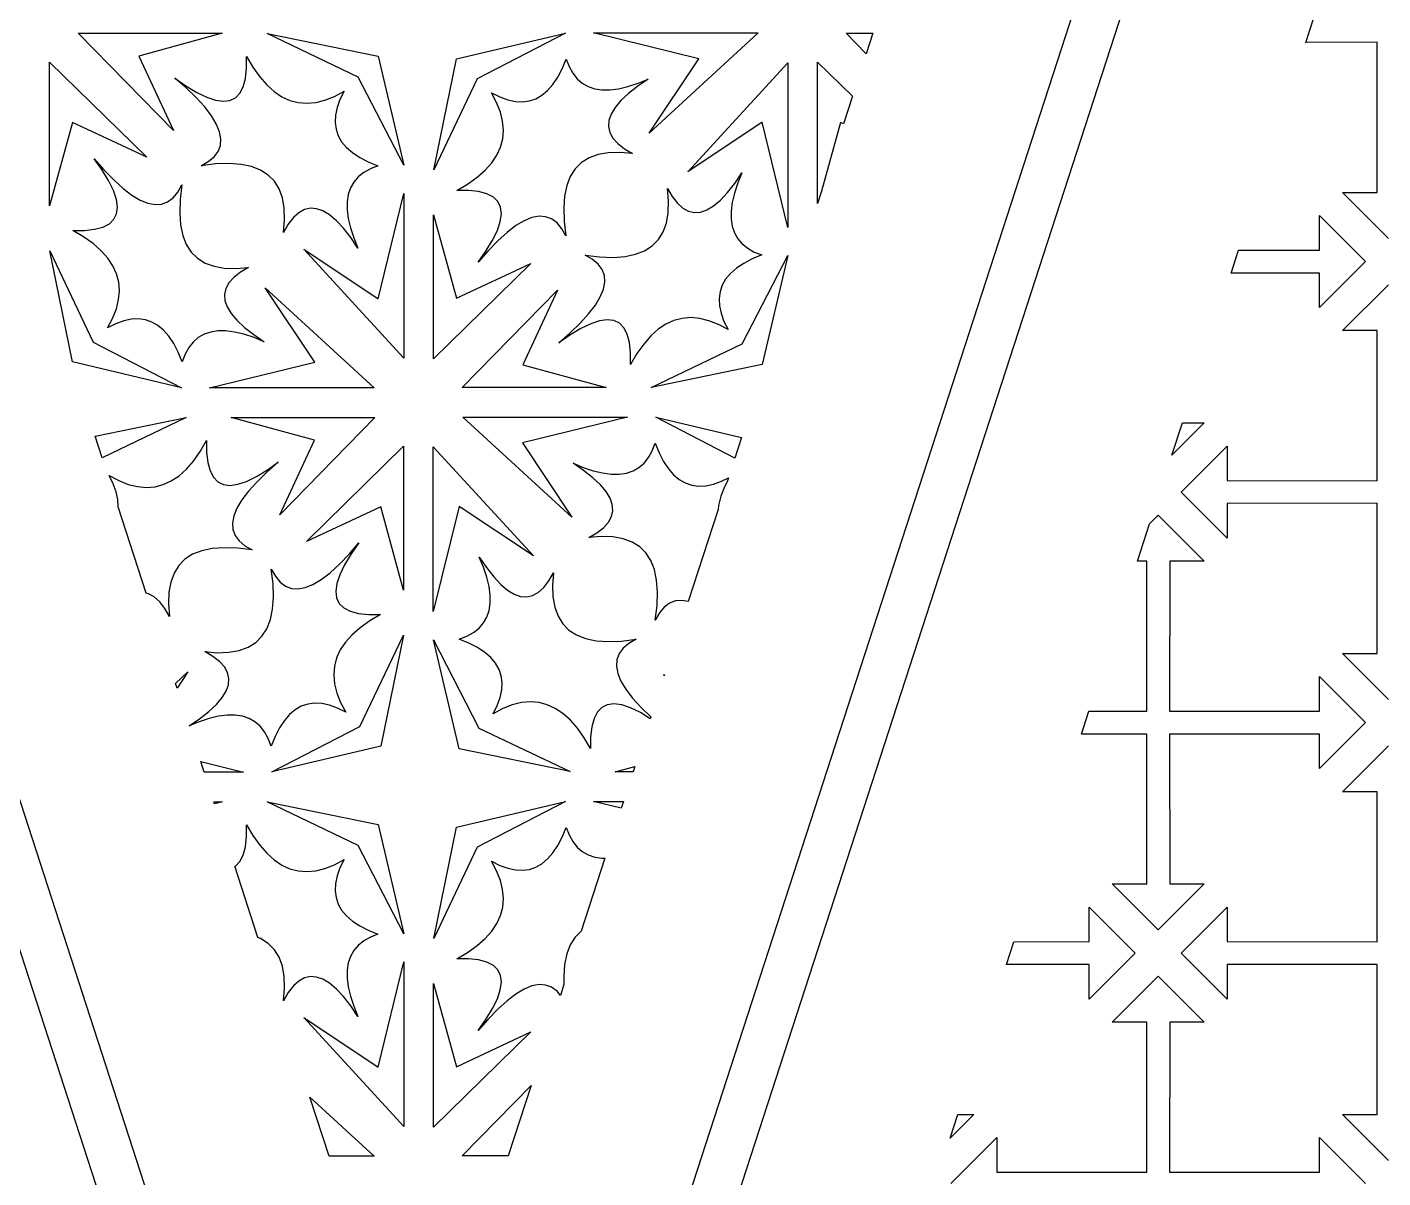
# Model space of a CAD drawing. Header units: metres. Extents: x 20 to 1108, y 20 to 485.
# Drawn here: x 694.7 to 783, y 309.2 to 384.1 of the extents above; entities that cross this region are included whole.
import ezdxf

# ---------------------------------------------------------------- set-up
doc = ezdxf.new("R2010")
doc.units = ezdxf.units.M

msp = doc.modelspace()

# ---------------------------------------------------------------- linework, layer by layer
for p, q in [((717.081, 253.826), (642.081, 484.652)), ((645.235, 484.652), (720.235, 253.826)), ((720.235, 253.826), (795.235, 484.652)), ((798.389, 484.652), (723.389, 253.826)), ((778.007, 383.086), (778.487, 384.566)), ((698.078, 383.679), (707.438, 383.679)), ((704.278, 377.35), (698.078, 383.679)), ((707.438, 383.679), (702.017, 382.194)), ((716.306, 380.832), (710.37, 383.671)), ((710.37, 383.671), (717.596, 382.188)), ((722.7, 382.015), (729.798, 383.692)), ((729.798, 383.692), (724.055, 380.725)), ((738.476, 382.022), (731.631, 383.7)), ((731.631, 383.7), (742.349, 383.7)), ((742.349, 383.7), (735.25, 377.182)), ((748.078, 383.679), (749.809, 383.679)), ((749.378, 382.352), (748.078, 383.679)), ((749.809, 383.679), (749.378, 382.352)), ((782.642, 383.092), (778.007, 383.086)), ((782.642, 373.323), (782.642, 383.092)), ((696.21, 381.81), (702.538, 375.61)), ((696.21, 372.449), (696.21, 381.81)), ((702.017, 382.194), (704.278, 377.35)), ((708.961, 380.745), (709.036, 381.407)), ((709.036, 381.407), (709.039, 382.172)), ((709.039, 382.172), (709.45, 381.469)), ((709.45, 381.469), (709.892, 380.846)), ((717.596, 382.188), (719.274, 375.089)), ((721.217, 374.786), (722.7, 382.015)), ((729.29, 380.818), (729.578, 381.376)), ((729.578, 381.376), (729.836, 382.004)), ((729.836, 382.004), (730.027, 381.512)), ((730.027, 381.512), (730.269, 381.078)), ((735.25, 377.182), (738.476, 382.022)), ((737.764, 374.667), (744.283, 381.767)), ((744.283, 381.767), (744.283, 371.047)), ((746.21, 381.81), (748.479, 379.585)), ((746.21, 372.6), (746.21, 381.81)), ((705.085, 380.147), (704.371, 380.77)), ((704.371, 380.77), (705.079, 380.269)), ((708.815, 380.206), (708.961, 380.745)), ((709.892, 380.846), (710.352, 380.319)), ((719.274, 375.089), (716.306, 380.832)), ((724.055, 380.725), (721.217, 374.786)), ((728.975, 380.345), (729.29, 380.818)), ((730.269, 381.078), (730.557, 380.717)), ((730.557, 380.717), (730.892, 380.429)), ((735.181, 380.698), (734.499, 380.235)), ((734.522, 380.428), (735.181, 380.698)), ((705.079, 380.269), (705.795, 379.833)), ((705.755, 379.498), (705.085, 380.147)), ((705.795, 379.833), (706.439, 379.522)), ((708.308, 379.489), (708.597, 379.786)), ((708.597, 379.786), (708.815, 380.206)), ((710.352, 380.319), (710.834, 379.888)), ((710.834, 379.888), (711.335, 379.553)), ((714.136, 379.329), (714.757, 379.573)), ((714.757, 379.573), (715.383, 379.907)), ((715.383, 379.907), (715.117, 379.372)), ((725.314, 379.174), (724.98, 379.801)), ((724.98, 379.801), (725.514, 379.534)), ((727.875, 379.417), (728.268, 379.644)), ((728.268, 379.644), (728.635, 379.952)), ((728.635, 379.952), (728.975, 380.345)), ((730.892, 380.429), (731.273, 380.21)), ((731.273, 380.21), (731.701, 380.067)), ((731.701, 380.067), (732.173, 379.993)), ((732.173, 379.993), (732.691, 379.993)), ((732.691, 379.993), (733.257, 380.066)), ((733.257, 380.066), (733.866, 380.21)), ((733.892, 379.76), (733.402, 379.301)), ((733.866, 380.21), (734.522, 380.428)), ((734.499, 380.235), (733.892, 379.76)), ((748.479, 379.585), (747.892, 377.778)), ((706.307, 378.889), (705.755, 379.498)), ((706.745, 378.314), (706.307, 378.889)), ((706.439, 379.522), (707.012, 379.33)), ((707.012, 379.33), (707.516, 379.261)), ((707.516, 379.261), (707.948, 379.315)), ((707.948, 379.315), (708.308, 379.489)), ((711.335, 379.553), (711.856, 379.315)), ((711.856, 379.315), (712.396, 379.174)), ((712.396, 379.174), (712.957, 379.128)), ((712.957, 379.128), (713.537, 379.181)), ((713.537, 379.181), (714.136, 379.329)), ((714.928, 378.849), (714.82, 378.351)), ((715.117, 379.372), (714.928, 378.849)), ((725.558, 378.555), (725.314, 379.174)), ((725.514, 379.534), (726.04, 379.346)), ((726.04, 379.346), (726.537, 379.237)), ((726.537, 379.237), (727.009, 379.216)), ((727.009, 379.216), (727.456, 379.276)), ((727.456, 379.276), (727.875, 379.417)), ((733.026, 378.856), (732.766, 378.427)), ((733.402, 379.301), (733.026, 378.856)), ((697.693, 377.87), (696.21, 372.449)), ((702.538, 375.61), (697.693, 377.87)), ((707.065, 377.777), (706.745, 378.314)), ((714.82, 378.351), (714.798, 377.879)), ((714.798, 377.879), (714.858, 377.433)), ((725.707, 377.954), (725.558, 378.555)), ((725.759, 377.374), (725.707, 377.954)), ((732.622, 378.012), (732.593, 377.612)), ((732.766, 378.427), (732.622, 378.012)), ((742.603, 377.894), (737.764, 374.667)), ((744.283, 371.047), (742.603, 377.894)), ((747.693, 377.87), (746.47, 373.403)), ((747.892, 377.778), (747.693, 377.87)), ((707.269, 377.277), (707.065, 377.777)), ((707.358, 376.812), (707.269, 377.277)), ((714.858, 377.433), (715, 377.014)), ((715, 377.014), (715.226, 376.619)), ((725.714, 376.814), (725.759, 377.374)), ((732.593, 377.612), (732.679, 377.229)), ((732.679, 377.229), (732.883, 376.86)), ((707.184, 375.994), (707.329, 376.386)), ((707.329, 376.386), (707.358, 376.812)), ((715.226, 376.619), (715.535, 376.252)), ((715.535, 376.252), (715.926, 375.912)), ((725.336, 375.752), (725.573, 376.274)), ((725.573, 376.274), (725.714, 376.814)), ((732.883, 376.86), (733.201, 376.506)), ((733.201, 376.506), (733.634, 376.17)), ((733.634, 376.17), (734.162, 375.861)), ((699.62, 374.808), (699.119, 375.516)), ((699.119, 375.516), (699.74, 374.804)), ((706.073, 375.061), (706.545, 375.326)), ((707.017, 375.177), (706.073, 375.061)), ((706.545, 375.326), (706.923, 375.642)), ((706.923, 375.642), (707.184, 375.994)), ((707.893, 375.206), (707.017, 375.177)), ((708.674, 375.151), (707.893, 375.206)), ((709.359, 375.005), (708.674, 375.151)), ((715.926, 375.912), (716.4, 375.598)), ((716.4, 375.598), (716.959, 375.31)), ((716.959, 375.31), (717.587, 375.052)), ((724.569, 374.77), (725.001, 375.25)), ((725.001, 375.25), (725.336, 375.752)), ((730.84, 375.269), (730.432, 374.865)), ((731.334, 375.575), (730.84, 375.269)), ((731.915, 375.787), (731.334, 375.575)), ((732.586, 375.906), (731.915, 375.787)), ((733.342, 375.93), (732.586, 375.906)), ((734.162, 375.861), (733.342, 375.93)), ((700.053, 374.093), (699.62, 374.808)), ((699.74, 374.804), (700.388, 374.134)), ((709.951, 374.775), (709.359, 375.005)), ((710.448, 374.455), (709.951, 374.775)), ((710.851, 374.049), (710.448, 374.455)), ((716.3, 374.329), (716.01, 373.994)), ((716.662, 374.618), (716.3, 374.329)), ((717.094, 374.861), (716.662, 374.618)), ((717.587, 375.052), (717.094, 374.861)), ((723.419, 373.867), (724.042, 374.31)), ((724.042, 374.31), (724.569, 374.77)), ((730.113, 374.368), (729.882, 373.777)), ((730.432, 374.865), (730.113, 374.368)), ((740.817, 373.916), (741.281, 374.6)), ((741.281, 374.6), (741.01, 373.94)), ((700.366, 373.447), (700.053, 374.093)), ((700.556, 372.874), (700.366, 373.447)), ((700.388, 374.134), (700.999, 373.579)), ((700.999, 373.579), (701.573, 373.144)), ((704.561, 373.343), (704.828, 373.814)), ((704.828, 373.814), (704.712, 372.871)), ((711.158, 373.555), (710.851, 374.049)), ((711.371, 372.973), (711.158, 373.555)), ((715.794, 373.614), (715.649, 373.188)), ((716.01, 373.994), (715.794, 373.614)), ((722.716, 373.456), (723.419, 373.867)), ((723.48, 373.453), (722.716, 373.456)), ((724.142, 373.377), (723.48, 373.453)), ((724.681, 373.233), (724.142, 373.377)), ((729.882, 373.777), (729.737, 373.091)), ((736.511, 372.759), (736.443, 373.578)), ((736.443, 373.578), (736.752, 373.052)), ((740.343, 373.31), (740.817, 373.916)), ((741.01, 373.94), (740.794, 373.283)), ((746.47, 373.403), (746.21, 372.6)), ((700.627, 372.371), (700.556, 372.874)), ((701.573, 373.144), (702.111, 372.822)), ((702.111, 372.822), (702.611, 372.617)), ((702.611, 372.617), (703.076, 372.529)), ((703.076, 372.529), (703.503, 372.559)), ((703.503, 372.559), (703.893, 372.703)), ((703.893, 372.703), (704.246, 372.966)), ((704.246, 372.966), (704.561, 373.343)), ((704.712, 372.871), (704.681, 371.995)), ((711.489, 372.303), (711.371, 372.973)), ((715.577, 372.714), (715.576, 372.196)), ((715.649, 373.188), (715.577, 372.714)), ((717.603, 366.411), (719.283, 373.258)), ((719.283, 373.258), (719.283, 362.538)), ((725.101, 373.015), (724.681, 373.233)), ((725.398, 372.727), (725.101, 373.015)), ((725.573, 372.365), (725.398, 372.727)), ((729.737, 373.091), (729.681, 372.311)), ((736.488, 372.002), (736.511, 372.759)), ((736.752, 373.052), (737.09, 372.617)), ((737.09, 372.617), (737.442, 372.3)), ((739.438, 372.444), (739.883, 372.819)), ((739.883, 372.819), (740.343, 373.31)), ((740.649, 372.675), (740.576, 372.11)), ((740.794, 373.283), (740.649, 372.675)), ((780.397, 373.323), (782.642, 373.323)), ((783.389, 370.331), (780.397, 373.323)), ((700.398, 371.578), (700.573, 371.94)), ((700.573, 371.94), (700.627, 372.371)), ((704.681, 371.995), (704.737, 371.214)), ((711.511, 371.545), (711.489, 372.303)), ((712.09, 371.688), (711.753, 371.254)), ((712.442, 372.005), (712.09, 371.688)), ((712.811, 372.208), (712.442, 372.005)), ((713.195, 372.295), (712.811, 372.208)), ((713.593, 372.266), (713.195, 372.295)), ((714.009, 372.121), (713.593, 372.266)), ((714.438, 371.861), (714.009, 372.121)), ((714.884, 371.486), (714.438, 371.861)), ((715.576, 372.196), (715.648, 371.631)), ((715.648, 371.631), (715.794, 371.022)), ((721.21, 371.856), (722.693, 366.435)), ((721.21, 362.495), (721.21, 371.856)), ((725.556, 371.43), (725.627, 371.934)), ((725.627, 371.934), (725.573, 372.365)), ((727.611, 371.688), (727.111, 371.483)), ((728.076, 371.776), (727.611, 371.688)), ((728.503, 371.746), (728.076, 371.776)), ((728.893, 371.602), (728.503, 371.746)), ((729.681, 372.311), (729.712, 371.435)), ((736.371, 371.332), (736.488, 372.002)), ((737.442, 372.3), (737.811, 372.097)), ((737.811, 372.097), (738.195, 372.01)), ((738.195, 372.01), (738.593, 372.039)), ((738.593, 372.039), (739.009, 372.184)), ((739.009, 372.184), (739.438, 372.444)), ((740.576, 372.11), (740.576, 371.591)), ((778.892, 369.573), (778.892, 371.818)), ((778.892, 371.818), (781.885, 368.826)), ((697.716, 370.849), (698.479, 370.852)), ((698.42, 370.437), (697.716, 370.849)), ((698.479, 370.852), (699.141, 370.927)), ((699.141, 370.927), (699.681, 371.072)), ((699.681, 371.072), (700.101, 371.29)), ((700.101, 371.29), (700.398, 371.578)), ((704.737, 371.214), (704.882, 370.528)), ((711.443, 370.726), (711.511, 371.545)), ((711.753, 371.254), (711.443, 370.726)), ((715.343, 370.995), (714.884, 371.486)), ((715.817, 370.389), (715.343, 370.995)), ((715.794, 371.022), (716.01, 370.365)), ((725.053, 370.212), (725.366, 370.857)), ((725.366, 370.857), (725.556, 371.43)), ((726.574, 371.162), (725.999, 370.726)), ((727.111, 371.483), (726.574, 371.162)), ((729.246, 371.339), (728.893, 371.602)), ((729.561, 370.962), (729.246, 371.339)), ((729.828, 370.49), (729.561, 370.962)), ((729.712, 371.435), (729.828, 370.49)), ((735.851, 370.256), (736.158, 370.75)), ((736.158, 370.75), (736.371, 371.332)), ((740.576, 371.591), (740.648, 371.118)), ((740.648, 371.118), (740.794, 370.691)), ((699.042, 369.995), (698.42, 370.437)), ((699.57, 369.534), (699.042, 369.995)), ((704.882, 370.528), (705.113, 369.937)), ((705.113, 369.937), (705.432, 369.44)), ((716.281, 369.705), (715.817, 370.389)), ((716.01, 370.365), (716.281, 369.705)), ((724.619, 369.496), (725.053, 370.212)), ((725.388, 370.171), (724.741, 369.502)), ((725.999, 370.726), (725.388, 370.171)), ((734.951, 369.53), (735.448, 369.85)), ((735.448, 369.85), (735.851, 370.256)), ((740.794, 370.691), (741.01, 370.311)), ((741.01, 370.311), (741.3, 369.976)), ((741.3, 369.976), (741.661, 369.688)), ((697.7, 362.29), (696.217, 369.519)), ((696.217, 369.519), (699.055, 363.58)), ((700.001, 369.055), (699.57, 369.534)), ((700.336, 368.553), (700.001, 369.055)), ((705.432, 369.44), (705.84, 369.036)), ((705.84, 369.036), (706.334, 368.73)), ((712.764, 369.638), (717.603, 366.411)), ((719.283, 362.538), (712.764, 369.638)), ((724.741, 369.502), (724.118, 368.787)), ((724.118, 368.787), (724.619, 369.496)), ((731.545, 368.979), (731.074, 369.244)), ((731.074, 369.244), (732.016, 369.128)), ((731.923, 368.663), (731.545, 368.979)), ((732.016, 369.128), (732.892, 369.099)), ((732.892, 369.099), (733.673, 369.154)), ((733.673, 369.154), (734.358, 369.3)), ((734.358, 369.3), (734.951, 369.53)), ((741.306, 363.473), (744.274, 369.216)), ((741.96, 368.995), (741.401, 368.707)), ((741.661, 369.688), (742.093, 369.444)), ((742.587, 369.253), (741.96, 368.995)), ((742.093, 369.444), (742.587, 369.253)), ((744.274, 369.216), (742.596, 362.117)), ((773.13, 368.079), (773.615, 369.573)), ((773.615, 369.573), (778.892, 369.573)), ((700.573, 368.031), (700.336, 368.553)), ((706.334, 368.73), (706.915, 368.518)), ((706.915, 368.518), (707.585, 368.4)), ((707.585, 368.4), (708.341, 368.375)), ((708.634, 368.136), (708.201, 367.799)), ((708.341, 368.375), (709.161, 368.444)), ((709.161, 368.444), (708.634, 368.136)), ((727.538, 368.695), (721.21, 362.495)), ((722.693, 366.435), (727.538, 368.695)), ((732.184, 368.311), (731.923, 368.663)), ((732.329, 367.919), (732.184, 368.311)), ((740.926, 368.393), (740.536, 368.053)), ((741.401, 368.707), (740.926, 368.393)), ((781.885, 368.826), (778.892, 365.834)), ((700.714, 367.491), (700.573, 368.031)), ((700.759, 366.931), (700.714, 367.491)), ((707.883, 367.445), (707.679, 367.076)), ((708.201, 367.799), (707.883, 367.445)), ((732.269, 367.028), (732.358, 367.493)), ((732.358, 367.493), (732.329, 367.919)), ((740, 367.291), (739.858, 366.872)), ((740.226, 367.686), (740, 367.291)), ((740.536, 368.053), (740.226, 367.686)), ((778.892, 368.079), (773.13, 368.079)), ((778.892, 365.834), (778.892, 368.079)), ((780.397, 364.329), (783.389, 367.321)), ((700.558, 365.75), (700.707, 366.351)), ((700.707, 366.351), (700.759, 366.931)), ((707.679, 367.076), (707.593, 366.693)), ((707.593, 366.693), (707.622, 366.293)), ((713.476, 362.283), (710.25, 367.123)), ((710.25, 367.123), (717.349, 360.605)), ((723.078, 360.626), (729.278, 366.955)), ((729.278, 366.955), (727.017, 362.111)), ((731.744, 365.99), (732.065, 366.528)), ((732.065, 366.528), (732.269, 367.028)), ((739.858, 366.872), (739.798, 366.426)), ((739.798, 366.426), (739.82, 365.954)), ((700.314, 365.13), (700.558, 365.75)), ((707.622, 366.293), (707.766, 365.878)), ((707.766, 365.878), (708.026, 365.449)), ((708.026, 365.449), (708.401, 365.005)), ((731.307, 365.416), (731.744, 365.99)), ((739.82, 365.954), (739.928, 365.457)), ((739.928, 365.457), (740.117, 364.933)), ((699.98, 364.504), (700.314, 365.13)), ((700.515, 364.771), (699.98, 364.504)), ((701.041, 364.959), (700.515, 364.771)), ((701.537, 365.068), (701.041, 364.959)), ((702.009, 365.089), (701.537, 365.068)), ((702.456, 365.029), (702.009, 365.089)), ((702.875, 364.888), (702.456, 365.029)), ((703.268, 364.661), (702.875, 364.888)), ((703.635, 364.353), (703.268, 364.661)), ((708.401, 365.005), (708.891, 364.545)), ((730.084, 364.157), (730.754, 364.806)), ((730.754, 364.806), (731.307, 365.416)), ((731.439, 364.783), (730.795, 364.472)), ((732.013, 364.975), (731.439, 364.783)), ((732.516, 365.044), (732.013, 364.975)), ((732.948, 364.99), (732.516, 365.044)), ((733.308, 364.816), (732.948, 364.99)), ((733.597, 364.519), (733.308, 364.816)), ((736.335, 364.752), (735.834, 364.417)), ((736.855, 364.99), (736.335, 364.752)), ((737.396, 365.131), (736.855, 364.99)), ((737.957, 365.177), (737.396, 365.131)), ((738.537, 365.124), (737.957, 365.177)), ((739.136, 364.976), (738.537, 365.124)), ((739.758, 364.732), (739.136, 364.976)), ((740.383, 364.398), (739.758, 364.732)), ((740.117, 364.933), (740.383, 364.398)), ((703.975, 363.96), (703.635, 364.353)), ((704.291, 363.486), (703.975, 363.96)), ((705.892, 363.876), (705.557, 363.588)), ((706.273, 364.095), (705.892, 363.876)), ((706.701, 364.239), (706.273, 364.095)), ((707.174, 364.312), (706.701, 364.239)), ((707.691, 364.312), (707.174, 364.312)), ((708.257, 364.238), (707.691, 364.312)), ((708.867, 364.095), (708.257, 364.238)), ((709.522, 363.877), (708.867, 364.095)), ((708.891, 364.545), (709.499, 364.07)), ((709.499, 364.07), (710.181, 363.607)), ((710.181, 363.607), (709.522, 363.877)), ((729.372, 363.536), (730.084, 364.157)), ((730.08, 364.037), (729.372, 363.536)), ((730.795, 364.472), (730.08, 364.037)), ((733.815, 364.099), (733.597, 364.519)), ((733.961, 363.559), (733.815, 364.099)), ((735.352, 363.987), (734.892, 363.459)), ((735.834, 364.417), (735.352, 363.987)), ((782.642, 364.329), (780.397, 364.329)), ((782.642, 354.561), (782.642, 364.329)), ((699.055, 363.58), (704.798, 360.613)), ((704.578, 362.928), (704.291, 363.486)), ((704.836, 362.301), (704.578, 362.928)), ((705.027, 362.794), (704.836, 362.301)), ((705.27, 363.227), (705.027, 362.794)), ((705.557, 363.588), (705.27, 363.227)), ((734.036, 362.897), (733.961, 363.559)), ((734.039, 362.133), (734.036, 362.897)), ((734.451, 362.837), (734.039, 362.133)), ((734.892, 363.459), (734.451, 362.837)), ((735.37, 360.634), (741.306, 363.473)), ((704.798, 360.613), (697.7, 362.29)), ((706.631, 360.605), (713.476, 362.283)), ((727.017, 362.111), (732.438, 360.626)), ((742.596, 362.117), (735.37, 360.634)), ((717.349, 360.605), (706.631, 360.605)), ((732.438, 360.626), (723.078, 360.626)), ((699.181, 357.455), (705.1, 358.671)), ((705.1, 358.671), (699.635, 356.059)), ((713.453, 357.194), (708.032, 358.679)), ((708.032, 358.679), (717.392, 358.679)), ((717.392, 358.679), (711.192, 352.35)), ((723.121, 358.7), (733.84, 358.7)), ((730.22, 352.182), (723.121, 358.7)), ((733.84, 358.7), (726.994, 357.022)), ((735.673, 358.692), (741.261, 357.37)), ((740.825, 356.028), (735.673, 358.692)), ((771.382, 358.323), (769.276, 356.217)), ((769.276, 356.217), (769.96, 358.323)), ((769.96, 358.323), (771.382, 358.323)), ((699.635, 356.059), (699.181, 357.455)), ((706.019, 356.468), (706.431, 357.172)), ((706.431, 357.172), (706.434, 356.408)), ((711.192, 352.35), (713.453, 357.194)), ((712.932, 350.61), (719.26, 356.81)), ((719.26, 356.81), (719.26, 347.449)), ((721.187, 356.767), (727.706, 349.667)), ((721.187, 346.047), (721.187, 356.767)), ((726.994, 357.022), (730.22, 352.182)), ((735.443, 356.511), (735.635, 357.004)), ((735.635, 357.004), (735.892, 356.377)), ((741.261, 357.37), (740.825, 356.028)), ((769.893, 353.826), (772.887, 356.818)), ((772.887, 356.818), (772.887, 354.573)), ((705.118, 355.318), (705.578, 355.846)), ((705.578, 355.846), (706.019, 356.468)), ((706.434, 356.408), (706.51, 355.746)), ((706.51, 355.746), (706.655, 355.206)), ((711.098, 355.769), (710.386, 355.148)), ((710.39, 355.268), (711.098, 355.769)), ((734.913, 355.717), (735.2, 356.078)), ((735.2, 356.078), (735.443, 356.511)), ((735.892, 356.377), (736.179, 355.819)), ((736.179, 355.819), (736.495, 355.345)), ((700.353, 354.372), (700.088, 354.907)), ((700.088, 354.907), (700.713, 354.573)), ((704.135, 354.553), (704.636, 354.888)), ((704.636, 354.888), (705.118, 355.318)), ((706.655, 355.206), (706.873, 354.786)), ((709.676, 354.833), (710.39, 355.268)), ((710.386, 355.148), (709.717, 354.499)), ((730.971, 355.235), (730.289, 355.698)), ((730.289, 355.698), (730.948, 355.428)), ((730.948, 355.428), (731.603, 355.21)), ((731.579, 354.76), (730.971, 355.235)), ((731.603, 355.21), (732.214, 355.067)), ((732.214, 355.067), (732.779, 354.993)), ((732.779, 354.993), (733.297, 354.993)), ((733.297, 354.993), (733.769, 355.066)), ((733.769, 355.066), (734.197, 355.21)), ((734.197, 355.21), (734.578, 355.429)), ((734.578, 355.429), (734.913, 355.717)), ((736.495, 355.345), (736.835, 354.952)), ((736.835, 354.952), (737.202, 354.644)), ((700.542, 353.848), (700.353, 354.372)), ((700.713, 354.573), (701.334, 354.329)), ((701.334, 354.329), (701.933, 354.181)), ((701.933, 354.181), (702.513, 354.128)), ((702.513, 354.128), (703.074, 354.174)), ((703.074, 354.174), (703.615, 354.315)), ((703.615, 354.315), (704.135, 354.553)), ((706.873, 354.786), (707.162, 354.489)), ((707.162, 354.489), (707.522, 354.315)), ((707.522, 354.315), (707.954, 354.261)), ((707.954, 354.261), (708.457, 354.33)), ((708.457, 354.33), (709.031, 354.522)), ((709.031, 354.522), (709.676, 354.833)), ((709.717, 354.499), (709.163, 353.889)), ((732.069, 354.3), (731.579, 354.76)), ((732.444, 353.856), (732.069, 354.3)), ((737.202, 354.644), (737.595, 354.417)), ((737.595, 354.417), (738.014, 354.276)), ((738.014, 354.276), (738.462, 354.216)), ((738.462, 354.216), (738.933, 354.237)), ((738.933, 354.237), (739.429, 354.346)), ((739.429, 354.346), (739.955, 354.534)), ((740.156, 354.175), (739.912, 353.555)), ((739.955, 354.534), (740.414, 354.763)), ((740.326, 354.492), (740.156, 354.175)), ((740.414, 354.763), (740.326, 354.492)), ((772.887, 354.573), (782.642, 354.561)), ((700.65, 353.351), (700.542, 353.848)), ((700.673, 352.879), (700.65, 353.351)), ((708.726, 353.315), (708.405, 352.777)), ((709.163, 353.889), (708.726, 353.315)), ((732.704, 353.427), (732.444, 353.856)), ((732.848, 353.012), (732.704, 353.427)), ((739.912, 353.555), (739.763, 352.954)), ((772.887, 350.834), (769.893, 353.826)), ((782.642, 353.093), (772.887, 353.079)), ((772.887, 353.079), (772.887, 350.834)), ((782.642, 343.323), (782.642, 353.093)), ((700.672, 352.87), (700.673, 352.879)), ((702.499, 347.244), (700.672, 352.87)), ((708.201, 352.277), (708.112, 351.812)), ((708.405, 352.777), (708.201, 352.277)), ((717.777, 352.87), (712.932, 350.61)), ((719.26, 347.449), (717.777, 352.87)), ((722.867, 352.894), (721.187, 346.047)), ((727.706, 349.667), (722.867, 352.894)), ((732.588, 351.86), (732.791, 352.229)), ((732.791, 352.229), (732.878, 352.612)), ((732.878, 352.612), (732.848, 353.012)), ((739.739, 352.688), (737.794, 346.699)), ((739.763, 352.954), (739.739, 352.688)), ((767.828, 351.76), (768.389, 352.322)), ((768.389, 352.322), (771.382, 349.329)), ((708.112, 351.812), (708.141, 351.386)), ((708.141, 351.386), (708.286, 350.994)), ((731.837, 351.169), (732.269, 351.506)), ((732.269, 351.506), (732.588, 351.86)), ((767.038, 349.329), (767.828, 351.76)), ((708.286, 350.994), (708.548, 350.642)), ((708.548, 350.642), (708.926, 350.326)), ((715.729, 349.803), (716.352, 350.518)), ((716.352, 350.518), (715.851, 349.809)), ((731.309, 350.861), (731.837, 351.169)), ((732.13, 350.93), (731.309, 350.861)), ((732.885, 350.905), (732.13, 350.93)), ((733.555, 350.787), (732.885, 350.905)), ((734.136, 350.575), (733.555, 350.787)), ((734.631, 350.269), (734.136, 350.575)), ((705.519, 349.775), (705.022, 349.455)), ((706.112, 350.005), (705.519, 349.775)), ((706.798, 350.151), (706.112, 350.005)), ((707.578, 350.206), (706.798, 350.151)), ((708.454, 350.177), (707.578, 350.206)), ((709.396, 350.061), (708.454, 350.177)), ((708.926, 350.326), (709.396, 350.061)), ((715.082, 349.134), (715.729, 349.803)), ((715.851, 349.809), (715.417, 349.093)), ((724.461, 348.94), (724.189, 349.6)), ((724.189, 349.6), (724.653, 348.916)), ((735.038, 349.865), (734.631, 350.269)), ((735.357, 349.368), (735.038, 349.865)), ((704.619, 349.049), (704.312, 348.555)), ((705.022, 349.455), (704.619, 349.049)), ((710.759, 347.87), (710.642, 348.815)), ((710.642, 348.815), (710.909, 348.343)), ((714.471, 348.579), (715.082, 349.134)), ((715.417, 349.093), (715.104, 348.448)), ((724.676, 348.283), (724.461, 348.94)), ((724.653, 348.916), (725.128, 348.31)), ((735.589, 348.777), (735.357, 349.368)), ((735.733, 348.091), (735.589, 348.777)), ((767.642, 349.329), (767.038, 349.329)), ((767.656, 339.573), (767.642, 349.329)), ((769.137, 349.329), (769.123, 339.573)), ((771.382, 349.329), (769.137, 349.329)), ((704.099, 347.973), (703.982, 347.303)), ((704.312, 348.555), (704.099, 347.973)), ((710.789, 346.994), (710.759, 347.87)), ((710.909, 348.343), (711.224, 347.966)), ((711.224, 347.966), (711.577, 347.703)), ((712.859, 347.617), (713.359, 347.822)), ((713.359, 347.822), (713.896, 348.143)), ((713.896, 348.143), (714.471, 348.579)), ((714.914, 347.875), (714.843, 347.371)), ((715.104, 348.448), (714.914, 347.875)), ((724.822, 347.674), (724.676, 348.283)), ((725.128, 348.31), (725.587, 347.819)), ((725.587, 347.819), (726.032, 347.444)), ((728.381, 347.617), (728.718, 348.051)), ((728.718, 348.051), (729.027, 348.579)), ((729.027, 348.579), (728.959, 347.76)), ((735.789, 347.31), (735.733, 348.091)), ((702.659, 347.208), (702.499, 347.244)), ((703.028, 347.005), (702.659, 347.208)), ((703.381, 346.688), (703.028, 347.005)), ((703.982, 347.303), (703.959, 346.546)), ((710.733, 346.214), (710.789, 346.994)), ((711.577, 347.703), (711.968, 347.559)), ((711.968, 347.559), (712.394, 347.529)), ((712.394, 347.529), (712.859, 347.617)), ((714.843, 347.371), (714.897, 346.94)), ((714.897, 346.94), (715.072, 346.578)), ((724.894, 347.109), (724.822, 347.674)), ((724.893, 346.591), (724.894, 347.109)), ((726.032, 347.444), (726.462, 347.184)), ((726.462, 347.184), (726.877, 347.039)), ((726.877, 347.039), (727.275, 347.01)), ((727.275, 347.01), (727.659, 347.097)), ((727.659, 347.097), (728.028, 347.3)), ((728.028, 347.3), (728.381, 347.617)), ((728.959, 347.76), (728.981, 347.002)), ((728.981, 347.002), (729.099, 346.332)), ((735.759, 346.434), (735.789, 347.31)), ((703.718, 346.253), (703.381, 346.688)), ((704.027, 345.727), (703.718, 346.253)), ((703.959, 346.546), (704.027, 345.727)), ((710.589, 345.528), (710.733, 346.214)), ((715.072, 346.578), (715.369, 346.29)), ((715.369, 346.29), (715.789, 346.072)), ((715.789, 346.072), (716.328, 345.928)), ((724.676, 345.691), (724.821, 346.117)), ((724.821, 346.117), (724.893, 346.591)), ((729.099, 346.332), (729.312, 345.75)), ((735.642, 345.491), (735.759, 346.434)), ((736.224, 346.339), (735.909, 345.962)), ((736.577, 346.602), (736.224, 346.339)), ((736.968, 346.746), (736.577, 346.602)), ((737.394, 346.776), (736.968, 346.746)), ((737.794, 346.699), (737.394, 346.776)), ((710.357, 344.937), (710.589, 345.528)), ((716.328, 345.928), (716.99, 345.852)), ((717.051, 345.438), (716.428, 344.995)), ((716.99, 345.852), (717.755, 345.849)), ((717.755, 345.849), (717.051, 345.438)), ((724.171, 344.976), (724.46, 345.311)), ((724.46, 345.311), (724.676, 345.691)), ((729.312, 345.75), (729.619, 345.256)), ((729.619, 345.256), (730.022, 344.85)), ((735.909, 345.962), (735.642, 345.491)), ((709.631, 344.036), (710.038, 344.44)), ((710.038, 344.44), (710.357, 344.937)), ((715.901, 344.535), (715.469, 344.055)), ((716.428, 344.995), (715.901, 344.535)), ((716.415, 338.58), (719.254, 344.519)), ((719.254, 344.519), (717.77, 337.29)), ((722.884, 344.253), (723.376, 344.444)), ((723.511, 343.995), (722.884, 344.253)), ((723.376, 344.444), (723.808, 344.687)), ((723.808, 344.687), (724.171, 344.976)), ((730.022, 344.85), (730.519, 344.53)), ((730.519, 344.53), (731.111, 344.3)), ((731.111, 344.3), (731.797, 344.154)), ((706.837, 343.135), (706.308, 343.444)), ((706.308, 343.444), (707.129, 343.375)), ((707.129, 343.375), (707.885, 343.399)), ((707.885, 343.399), (708.555, 343.518)), ((708.555, 343.518), (709.136, 343.73)), ((709.136, 343.73), (709.631, 344.036)), ((715.135, 343.553), (714.897, 343.031)), ((715.469, 344.055), (715.135, 343.553)), ((722.874, 337.117), (721.196, 344.216)), ((721.196, 344.216), (724.164, 338.473)), ((724.07, 343.707), (723.511, 343.995)), ((724.544, 343.393), (724.07, 343.707)), ((724.935, 343.053), (724.544, 343.393)), ((731.797, 344.154), (732.577, 344.099)), ((732.577, 344.099), (733.453, 344.128)), ((733.548, 343.663), (733.286, 343.311)), ((733.453, 344.128), (734.397, 344.244)), ((733.926, 343.979), (733.548, 343.663)), ((734.397, 344.244), (733.926, 343.979)), ((707.269, 342.799), (706.837, 343.135)), ((707.588, 342.445), (707.269, 342.799)), ((714.757, 342.491), (714.712, 341.931)), ((714.897, 343.031), (714.757, 342.491)), ((725.244, 342.686), (724.935, 343.053)), ((725.47, 342.291), (725.244, 342.686)), ((733.141, 342.919), (733.112, 342.493)), ((733.112, 342.493), (733.201, 342.028)), ((733.286, 343.311), (733.141, 342.919)), ((780.397, 343.323), (782.642, 343.323)), ((783.389, 340.331), (780.397, 343.323)), ((704.406, 341.375), (705.22, 342.123)), ((705.22, 342.123), (704.51, 341.058)), ((707.791, 342.076), (707.588, 342.445)), ((707.878, 341.693), (707.791, 342.076)), ((707.848, 341.293), (707.878, 341.693)), ((714.712, 341.931), (714.763, 341.351)), ((725.612, 341.872), (725.47, 342.291)), ((725.673, 341.426), (725.612, 341.872)), ((733.201, 342.028), (733.405, 341.528)), ((736.192, 341.955), (736.237, 341.909)), ((736.227, 341.878), (736.192, 341.955)), ((736.237, 341.909), (736.227, 341.878)), ((778.892, 339.573), (778.892, 341.818)), ((778.892, 341.818), (781.885, 338.826)), ((704.51, 341.058), (704.406, 341.375)), ((707.444, 340.449), (707.704, 340.878)), ((707.704, 340.878), (707.848, 341.293)), ((714.763, 341.351), (714.912, 340.75)), ((714.912, 340.75), (715.156, 340.131)), ((725.542, 340.456), (725.65, 340.954)), ((725.65, 340.954), (725.673, 341.426)), ((733.405, 341.528), (733.725, 340.991)), ((733.725, 340.991), (734.163, 340.416)), ((706.578, 339.545), (707.068, 340.004)), ((707.068, 340.004), (707.444, 340.449)), ((712.595, 339.888), (712.202, 339.661)), ((713.014, 340.029), (712.595, 339.888)), ((713.462, 340.089), (713.014, 340.029)), ((713.933, 340.068), (713.462, 340.089)), ((714.43, 339.959), (713.933, 340.068)), ((714.956, 339.771), (714.43, 339.959)), ((715.156, 340.131), (715.49, 339.504)), ((725.088, 339.398), (725.353, 339.933)), ((725.353, 339.933), (725.542, 340.456)), ((726.334, 339.976), (725.714, 339.732)), ((726.933, 340.124), (726.334, 339.976)), ((727.513, 340.177), (726.933, 340.124)), ((728.074, 340.131), (727.513, 340.177)), ((728.614, 339.99), (728.074, 340.131)), ((729.135, 339.752), (728.614, 339.99)), ((732.522, 339.99), (732.162, 339.816)), ((732.954, 340.044), (732.522, 339.99)), ((733.458, 339.975), (732.954, 340.044)), ((734.031, 339.783), (733.458, 339.975)), ((734.163, 340.416), (734.716, 339.807)), ((705.302, 338.616), (705.971, 339.07)), ((706.604, 339.095), (705.948, 338.877)), ((705.971, 339.07), (706.578, 339.545)), ((707.214, 339.239), (706.604, 339.095)), ((707.779, 339.312), (707.214, 339.239)), ((708.298, 339.312), (707.779, 339.312)), ((708.769, 339.238), (708.298, 339.312)), ((709.197, 339.095), (708.769, 339.238)), ((709.578, 338.876), (709.197, 339.095)), ((711.495, 338.96), (711.18, 338.487)), ((711.835, 339.353), (711.495, 338.96)), ((712.202, 339.661), (711.835, 339.353)), ((715.49, 339.504), (714.956, 339.771)), ((725.714, 339.732), (725.088, 339.398)), ((729.636, 339.417), (729.135, 339.752)), ((730.118, 338.986), (729.636, 339.417)), ((730.578, 338.459), (730.118, 338.986)), ((731.655, 339.099), (731.51, 338.56)), ((731.873, 339.519), (731.655, 339.099)), ((732.162, 339.816), (731.873, 339.519)), ((734.676, 339.472), (734.031, 339.783)), ((735.318, 339.08), (734.676, 339.472)), ((734.716, 339.807), (735.353, 339.19)), ((735.353, 339.19), (735.318, 339.08)), ((763.383, 338.079), (763.868, 339.573)), ((763.868, 339.573), (767.656, 339.573)), ((769.123, 339.573), (778.892, 339.573)), ((705.303, 338.613), (705.302, 338.616)), ((705.948, 338.877), (705.303, 338.613)), ((709.913, 338.588), (709.578, 338.876)), ((710.201, 338.227), (709.913, 338.588)), ((710.443, 337.793), (710.201, 338.227)), ((710.673, 335.613), (716.415, 338.58)), ((711.18, 338.487), (710.892, 337.929)), ((724.164, 338.473), (730.1, 335.634)), ((731.02, 337.836), (730.578, 338.459)), ((731.51, 338.56), (731.434, 337.898)), ((767.656, 338.079), (763.383, 338.079)), ((767.642, 328.323), (767.656, 338.079)), ((778.892, 338.079), (769.123, 338.079)), ((769.123, 338.079), (769.137, 328.323)), ((781.885, 338.826), (778.892, 335.834)), ((778.892, 335.834), (778.892, 338.079)), ((710.635, 337.301), (710.443, 337.793)), ((710.892, 337.929), (710.635, 337.301)), ((717.77, 337.29), (710.673, 335.613)), ((731.431, 337.133), (731.02, 337.836)), ((731.434, 337.898), (731.431, 337.133)), ((780.397, 334.329), (783.389, 337.321)), ((730.1, 335.634), (722.874, 337.117)), ((706.281, 335.605), (706.059, 336.286)), ((706.059, 336.286), (708.84, 335.605)), ((708.84, 335.605), (706.281, 335.605)), ((733.032, 335.626), (734.309, 335.977)), ((734.196, 335.626), (733.032, 335.626)), ((734.309, 335.977), (734.196, 335.626)), ((706.907, 333.679), (707.438, 333.679)), ((706.951, 333.544), (706.907, 333.679)), ((707.438, 333.679), (706.951, 333.544)), ((716.306, 330.832), (710.37, 333.671)), ((710.37, 333.671), (717.596, 332.188)), ((722.7, 332.015), (729.798, 333.692)), ((729.798, 333.692), (724.055, 330.725)), ((731.631, 333.7), (733.57, 333.7)), ((733.427, 333.26), (731.631, 333.7)), ((733.57, 333.7), (733.427, 333.26)), ((782.642, 334.329), (780.397, 334.329)), ((782.642, 324.56), (782.642, 334.329)), ((709.036, 331.407), (709.039, 332.172)), ((709.039, 332.172), (709.45, 331.469)), ((717.596, 332.188), (719.274, 325.089)), ((721.217, 324.786), (722.7, 332.015)), ((729.578, 331.376), (729.836, 332.004)), ((729.836, 332.004), (730.027, 331.512)), ((708.961, 330.745), (709.036, 331.407)), ((709.45, 331.469), (709.892, 330.846)), ((729.29, 330.818), (729.578, 331.376)), ((730.027, 331.512), (730.269, 331.078)), ((730.269, 331.078), (730.557, 330.717)), ((708.597, 329.786), (708.815, 330.206)), ((708.815, 330.206), (708.961, 330.745)), ((709.892, 330.846), (710.352, 330.319)), ((710.352, 330.319), (710.834, 329.888)), ((719.274, 325.089), (716.306, 330.832)), ((724.055, 330.725), (721.217, 324.786)), ((728.635, 329.952), (728.975, 330.345)), ((728.975, 330.345), (729.29, 330.818)), ((730.557, 330.717), (730.892, 330.429)), ((730.892, 330.429), (731.273, 330.21)), ((731.273, 330.21), (731.701, 330.067)), ((708.273, 329.473), (708.308, 329.489)), ((709.778, 324.843), (708.273, 329.473)), ((708.308, 329.489), (708.597, 329.786)), ((710.834, 329.888), (711.335, 329.553)), ((711.335, 329.553), (711.856, 329.315)), ((711.856, 329.315), (712.396, 329.174)), ((713.537, 329.181), (714.136, 329.329)), ((714.136, 329.329), (714.757, 329.573)), ((714.757, 329.573), (715.383, 329.907)), ((715.117, 329.372), (714.928, 328.849)), ((715.383, 329.907), (715.117, 329.372)), ((725.314, 329.174), (724.98, 329.801)), ((724.98, 329.801), (725.514, 329.534)), ((725.514, 329.534), (726.04, 329.346)), ((726.04, 329.346), (726.537, 329.237)), ((727.009, 329.216), (727.456, 329.276)), ((727.456, 329.276), (727.875, 329.417)), ((727.875, 329.417), (728.268, 329.644)), ((728.268, 329.644), (728.635, 329.952)), ((732.366, 329.993), (730.826, 325.255)), ((731.701, 330.067), (732.173, 329.993)), ((732.173, 329.993), (732.366, 329.993)), ((712.396, 329.174), (712.957, 329.128)), ((712.957, 329.128), (713.537, 329.181)), ((714.928, 328.849), (714.82, 328.351)), ((725.558, 328.555), (725.314, 329.174)), ((725.707, 327.954), (725.558, 328.555)), ((726.537, 329.237), (727.009, 329.216)), ((714.82, 328.351), (714.798, 327.879)), ((714.798, 327.879), (714.858, 327.433)), ((725.759, 327.374), (725.707, 327.954)), ((765.397, 328.323), (767.642, 328.323)), ((768.389, 325.33), (765.397, 328.323)), ((771.382, 328.323), (768.389, 325.33)), ((769.137, 328.323), (771.382, 328.323)), ((714.858, 327.433), (715, 327.014)), ((715, 327.014), (715.226, 326.619)), ((715.226, 326.619), (715.535, 326.252)), ((725.573, 326.274), (725.714, 326.814)), ((725.714, 326.814), (725.759, 327.374)), ((763.892, 324.573), (763.892, 326.818)), ((763.892, 326.818), (766.886, 323.826)), ((769.893, 323.826), (772.887, 326.818)), ((772.887, 326.818), (772.887, 324.573)), ((715.535, 326.252), (715.926, 325.912)), ((715.926, 325.912), (716.4, 325.598)), ((725.001, 325.25), (725.336, 325.752)), ((725.336, 325.752), (725.573, 326.274)), ((709.951, 324.775), (709.778, 324.843)), ((716.4, 325.598), (716.959, 325.31)), ((717.094, 324.861), (716.662, 324.618)), ((716.959, 325.31), (717.587, 325.052)), ((717.587, 325.052), (717.094, 324.861)), ((724.569, 324.77), (725.001, 325.25)), ((730.432, 324.865), (730.113, 324.368)), ((730.826, 325.255), (730.432, 324.865)), ((710.448, 324.455), (709.951, 324.775)), ((710.851, 324.049), (710.448, 324.455)), ((711.158, 323.555), (710.851, 324.049)), ((716.01, 323.994), (715.794, 323.614)), ((716.3, 324.329), (716.01, 323.994)), ((716.662, 324.618), (716.3, 324.329)), ((723.419, 323.867), (724.042, 324.31)), ((724.042, 324.31), (724.569, 324.77)), ((730.113, 324.368), (729.882, 323.777)), ((758.512, 323.087), (758.992, 324.567)), ((758.992, 324.567), (763.892, 324.573)), ((772.887, 324.573), (782.642, 324.56)), ((711.371, 322.973), (711.158, 323.555)), ((715.649, 323.188), (715.577, 322.714)), ((715.794, 323.614), (715.649, 323.188)), ((717.603, 316.411), (719.283, 323.258)), ((719.283, 323.258), (719.283, 312.538)), ((722.716, 323.456), (723.419, 323.867)), ((723.48, 323.453), (722.716, 323.456)), ((724.142, 323.377), (723.48, 323.453)), ((724.681, 323.233), (724.142, 323.377)), ((725.101, 323.015), (724.681, 323.233)), ((729.737, 323.091), (729.681, 322.311)), ((729.882, 323.777), (729.737, 323.091)), ((763.892, 323.079), (758.512, 323.087)), ((766.886, 323.826), (763.892, 320.834)), ((763.892, 320.834), (763.892, 323.079)), ((772.887, 320.834), (769.893, 323.826)), ((782.642, 323.093), (772.887, 323.079)), ((772.887, 323.079), (772.887, 320.834)), ((782.642, 313.323), (782.642, 323.093)), ((711.489, 322.303), (711.371, 322.973)), ((711.511, 321.545), (711.489, 322.303)), ((712.811, 322.208), (712.442, 322.005)), ((713.195, 322.295), (712.811, 322.208)), ((713.593, 322.266), (713.195, 322.295)), ((714.009, 322.121), (713.593, 322.266)), ((715.577, 322.714), (715.576, 322.196)), ((715.576, 322.196), (715.648, 321.631)), ((725.398, 322.727), (725.101, 323.015)), ((725.573, 322.365), (725.398, 322.727)), ((725.627, 321.934), (725.573, 322.365)), ((729.681, 322.311), (729.699, 321.786)), ((765.397, 319.329), (768.389, 322.322)), ((768.389, 322.322), (771.382, 319.329)), ((711.443, 320.726), (711.511, 321.545)), ((712.09, 321.688), (711.753, 321.254)), ((712.442, 322.005), (712.09, 321.688)), ((714.438, 321.861), (714.009, 322.121)), ((714.884, 321.486), (714.438, 321.861)), ((715.343, 320.995), (714.884, 321.486)), ((715.648, 321.631), (715.794, 321.022)), ((721.21, 321.856), (722.693, 316.435)), ((721.21, 312.495), (721.21, 321.856)), ((725.366, 320.857), (725.556, 321.43)), ((725.556, 321.43), (725.627, 321.934)), ((727.111, 321.483), (726.574, 321.162)), ((727.611, 321.688), (727.111, 321.483)), ((728.076, 321.776), (727.611, 321.688)), ((728.503, 321.746), (728.076, 321.776)), ((728.893, 321.602), (728.503, 321.746)), ((729.246, 321.339), (728.893, 321.602)), ((729.468, 321.074), (729.246, 321.339)), ((729.699, 321.786), (729.468, 321.074)), ((711.753, 321.254), (711.443, 320.726)), ((715.817, 320.389), (715.343, 320.995)), ((715.794, 321.022), (716.01, 320.365)), ((725.053, 320.212), (725.366, 320.857)), ((725.999, 320.726), (725.388, 320.171)), ((726.574, 321.162), (725.999, 320.726)), ((712.764, 319.638), (717.603, 316.411)), ((719.283, 312.538), (712.764, 319.638)), ((716.281, 319.705), (715.817, 320.389)), ((716.01, 320.365), (716.281, 319.705)), ((724.619, 319.496), (725.053, 320.212)), ((725.388, 320.171), (724.741, 319.502)), ((727.538, 318.695), (721.21, 312.495)), ((722.693, 316.435), (727.538, 318.695)), ((724.741, 319.502), (724.118, 318.787)), ((724.118, 318.787), (724.619, 319.496)), ((767.642, 319.329), (765.397, 319.329)), ((767.656, 309.573), (767.642, 319.329)), ((769.137, 319.329), (769.123, 309.573)), ((771.382, 319.329), (769.137, 319.329)), ((723.078, 310.626), (727.559, 315.201)), ((727.559, 315.201), (726.073, 310.626)), ((714.404, 310.605), (713.152, 314.458)), ((713.152, 314.458), (717.349, 310.605)), ((756.382, 313.323), (754.837, 311.778)), ((754.837, 311.778), (755.339, 313.323)), ((755.339, 313.323), (756.382, 313.323)), ((780.397, 313.323), (782.642, 313.323)), ((783.389, 310.331), (780.397, 313.323)), ((754.894, 308.826), (757.887, 311.818)), ((757.887, 311.818), (757.887, 309.573)), ((778.892, 309.573), (778.892, 311.818)), ((778.892, 311.818), (781.885, 308.826)), ((717.349, 310.605), (714.404, 310.605)), ((726.073, 310.626), (723.078, 310.626)), ((757.887, 309.573), (767.656, 309.573)), ((769.123, 309.573), (778.892, 309.573))]:
    msp.add_line(p, q)

doc.saveas('drawing.dxf')
